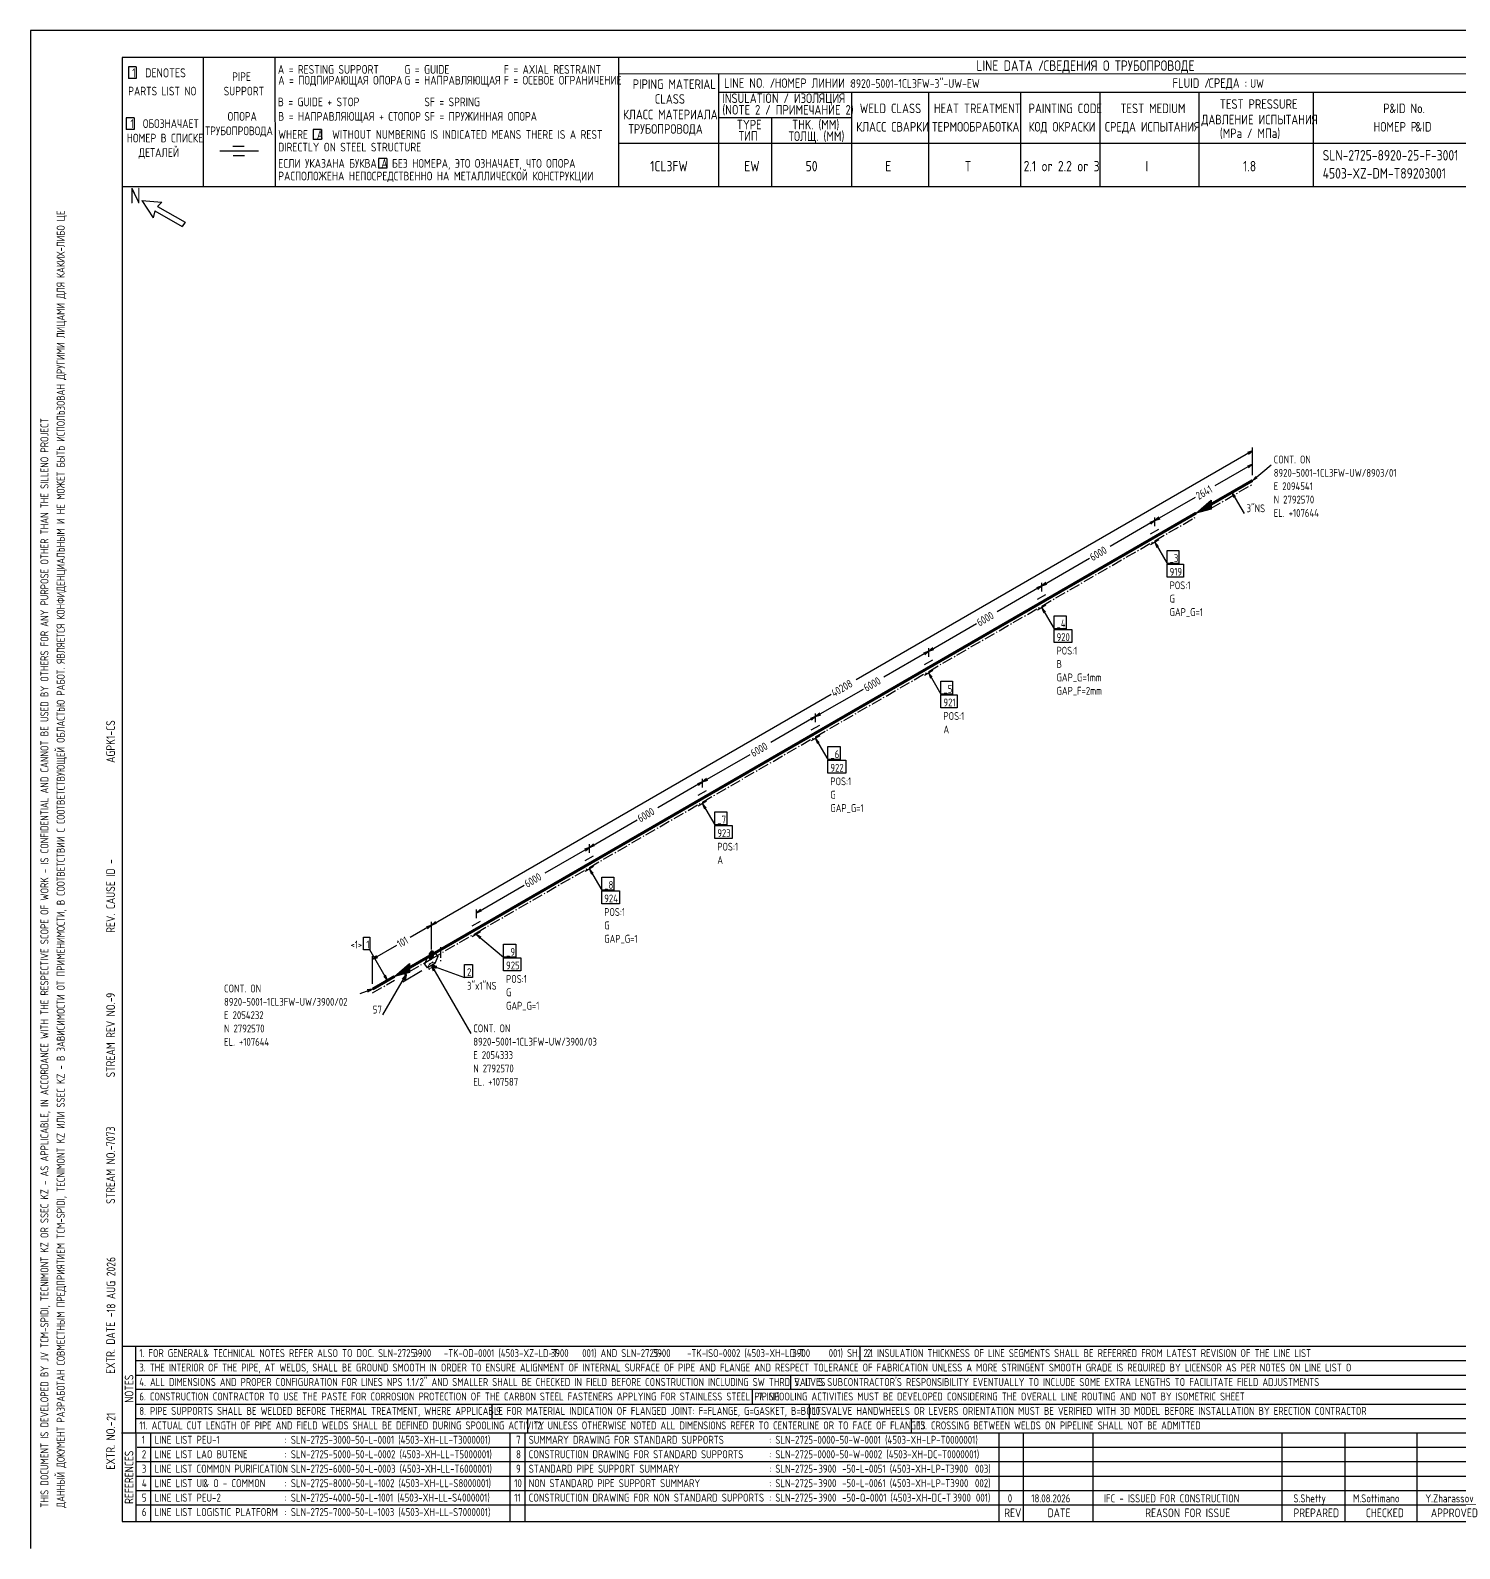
# Model space of a CAD drawing. Extents: x -1005 to 594, y -998 to 420.
# Drawn here: x 0 to 395.3, y 0 to 420 of the extents above; entities that cross this region are included whole.
import ezdxf

# ---------------------------------------------------------------- set-up
doc = ezdxf.new("R2010")
doc.units = 0
doc.linetypes.add('GT100', pattern=[0.8, 0.533333, -0.266667])
doc.linetypes.add('GT111', pattern=[4.5, 3, -0.6, 0.3, -0.6])
doc.styles.add('TTFN17', font='GOST type A')

msp = doc.modelspace()

# ---------------------------------------------------------------- linework, layer by layer
at = {"layer": 'GT_1', "flags": 128}
for points in [[(0, 420), (0, 0)], [(594, 420), (0, 420)], [(589.1, 412.5), (25.4, 412.5)], [(25.4, 412.5), (25.4, 7.5)], [(47.8, 412.5), (47.8, 376.7)], [(67.6, 412.5), (67.7, 376.7)], [(162.7, 412.5), (162.7, 376.7)], [(29.3, 409.9), (27.1, 409.9)], [(27.1, 409.9), (27.1, 406.7)], [(29.3, 409.9), (29.3, 406.7)], [(589.1, 408), (162.7, 407.9)], [(190.3, 407.8), (190.3, 376.7)], [(29.3, 406.7), (27.1, 406.7)], [(190.3, 402.9), (402.7, 402.9)], [(227.1, 402.9), (227.1, 376.7)], [(248.4, 402.9), (248.4, 376.8)], [(273.9, 402.9), (273.9, 376.7)], [(295.8, 402.9), (295.8, 376.7)], [(323.2, 402.9), (323.2, 376.7)], [(354.8, 402.9), (354.8, 376.8)], [(28.7, 395.8), (26.5, 395.8)], [(26.5, 395.8), (26.5, 392.6)], [(28.7, 395.8), (28.7, 392.6)], [(227.1, 395.8), (190.3, 395.8)], [(205, 395.8), (205, 376.7)], [(28.7, 392.6), (26.5, 392.6)], [(80.5, 392.6), (78.2, 392.6)], [(78.2, 392.6), (78.2, 389.8)], [(80.5, 392.6), (80.5, 389.8)], [(63.1, 386.6), (52.4, 386.6)], [(59.1, 387.9), (56, 387.9)], [(80.5, 389.8), (78.2, 389.8)], [(230.2, 388.7), (162.7, 388.7)], [(402.7, 388.7), (226.9, 388.7)], [(59.2, 385.3), (56.1, 385.3)], [(98.6, 384.6), (96.3, 384.6)], [(96.3, 384.6), (96.3, 381.9)], [(98.6, 384.6), (98.6, 381.9)], [(98.6, 381.9), (96.3, 381.9)], [(402.7, 376.7), (25.4, 376.7)], [(30.8, 372.9), (34, 368.1)], [(30.8, 372.9), (36.4, 372.5)], [(34.4, 370.1), (34, 368.1)], [(34.4, 370.1), (42, 365.7)], [(36.4, 372.5), (35.2, 371.3)], [(35.2, 371.3), (42.8, 366.9)], [(42.8, 366.9), (42, 365.7)], [(338.025, 303.725), (228.375, 240.35)], [(336.9, 302.75), (338.025, 303.725), (336.6, 303.2)], [(338.025, 296.975), (338.025, 304.625)], [(338.025, 299.975), (327.6, 293.975)], [(336.9, 299), (338.025, 299.975), (336.6, 299.45)], [(338.025, 296.975), (338.025, 300.875)], [(338.025, 295.475), (343.2, 299.825)], [(339, 296.6), (338.025, 295.475), (339.3, 296.225)], [(311.025, 284.375), (322.275, 290.9)], [(326.55, 288.875), (326.55, 287.525), (322.425, 286.475), (326.55, 290.075), (326.55, 287.675), (322.8, 286.7), (326.55, 290), (326.55, 287.9), (323.25, 286.925), (326.55, 289.775), (326.55, 288.05), (323.625, 287.225), (326.55, 289.625), (326.55, 288.2), (324, 287.375), (326.55, 289.475), (326.55, 288.35), (324.45, 287.675), (326.55, 289.325), (326.55, 288.575), (324.75, 287.825), (326.55, 289.1), (326.55, 288.725), (325.2, 288.125), (326.55, 288.95), (326.55, 288.875), (322.425, 286.475)], [(333.3, 291.05), (332.325, 292.175), (332.85, 290.75)], [(332.325, 292.175), (335.7, 286.325)], [(311.025, 284.375), (298.65, 277.25)], [(309.9, 283.4), (311.025, 284.375), (309.6, 283.85)], [(309.825, 280.7), (312.15, 282.05)], [(312.15, 285.35), (311.025, 284.375), (312.45, 284.9)], [(311.025, 282.875), (311.025, 285.275)], [(311.025, 282.875), (311.025, 285.275)], [(312.15, 279.05), (309.825, 277.7)], [(312, 277.25), (311.025, 278.375), (311.55, 276.95)], [(311.025, 278.375), (314.4, 272.525)], [(279.75, 266.3), (292.95, 273.95)], [(314.4, 276.125), (317.625, 276.125), (317.625, 272.525), (314.4, 272.525), (314.4, 276.125)], [(314.4, 272.375), (318.9, 272.375), (318.9, 268.775), (314.4, 268.775), (314.4, 272.375)], [(279.75, 266.3), (267.375, 259.175)], [(278.625, 265.325), (279.75, 266.3), (278.325, 265.775)], [(280.875, 267.275), (279.75, 266.3), (281.175, 266.825)], [(279.75, 264.8), (279.75, 267.2)], [(279.75, 264.8), (279.75, 267.2)], [(278.55, 262.625), (280.875, 263.975)], [(280.875, 260.975), (278.55, 259.625)], [(280.725, 259.175), (279.75, 260.3), (280.275, 258.875)], [(279.75, 260.3), (283.125, 254.45)], [(283.125, 258.05), (286.5, 258.05), (286.5, 254.45), (283.125, 254.45), (283.125, 258.05)], [(248.475, 248.225), (261.675, 255.875)], [(283.125, 254.3), (288.075, 254.3), (288.075, 250.7), (283.125, 250.7), (283.125, 254.3)], [(248.475, 248.225), (236.1, 241.1)], [(247.35, 247.25), (248.475, 248.225), (247.05, 247.7)], [(249.6, 249.2), (248.475, 248.225), (249.9, 248.75)], [(248.475, 246.725), (248.475, 249.125)], [(248.475, 246.725), (248.475, 249.125)], [(247.275, 244.55), (249.6, 245.9)], [(249.6, 242.9), (247.275, 241.55)], [(249.45, 241.1), (248.475, 242.225), (249, 240.8)], [(248.475, 242.225), (251.85, 236.375)], [(251.85, 239.975), (255.075, 239.975), (255.075, 236.375), (251.85, 236.375), (251.85, 239.975)], [(110.925, 172.475), (221.475, 236.375)], [(217.2, 230.15), (230.4, 237.8)], [(251.85, 236.225), (256.35, 236.225), (256.35, 232.625), (251.85, 232.625), (251.85, 236.225)], [(218.325, 231.125), (217.2, 230.15), (218.625, 230.675)], [(217.2, 228.65), (217.2, 231.05)], [(217.2, 228.65), (217.2, 231.05)], [(217.2, 230.15), (204.825, 223.025)], [(216.075, 229.175), (217.2, 230.15), (215.775, 229.625)], [(216, 226.475), (218.325, 227.825)], [(218.325, 224.825), (216, 223.475)], [(218.175, 223.025), (217.2, 224.15), (217.725, 222.725)], [(217.2, 224.15), (220.575, 218.3)], [(185.925, 212.075), (199.125, 219.725)], [(220.575, 221.9), (223.95, 221.9), (223.95, 218.3), (220.575, 218.3), (220.575, 221.9)], [(220.575, 218.15), (225.525, 218.15), (225.525, 214.55), (220.575, 214.55), (220.575, 218.15)], [(185.925, 212.075), (173.55, 204.95)], [(184.8, 211.1), (185.925, 212.075), (184.5, 211.55)], [(187.05, 213.05), (185.925, 212.075), (187.35, 212.6)], [(185.925, 210.575), (185.925, 212.975)], [(185.925, 210.575), (185.925, 212.975)], [(184.725, 208.4), (187.05, 209.75)], [(187.05, 206.75), (184.725, 205.4)], [(186.9, 204.95), (185.925, 206.075), (186.45, 204.65)], [(185.925, 206.075), (189.3, 200.225)], [(154.65, 194), (167.85, 201.65)], [(189.3, 203.825), (192.675, 203.825), (192.675, 200.225), (189.3, 200.225), (189.3, 203.825)], [(189.3, 200.075), (194.1, 200.075), (194.1, 196.475), (189.3, 196.475), (189.3, 200.075)], [(154.65, 194), (142.275, 186.875)], [(153.525, 193.025), (154.65, 194), (153.225, 193.475)], [(155.775, 194.975), (154.65, 194), (156.075, 194.525)], [(154.65, 192.5), (154.65, 194.9)], [(154.65, 192.5), (154.65, 194.9)], [(153.45, 190.325), (155.775, 191.675)], [(155.775, 188.675), (153.45, 187.325)], [(155.625, 186.875), (154.65, 188), (155.175, 186.575)], [(154.65, 188), (158.025, 182.15)], [(158.025, 185.75), (161.4, 185.75), (161.4, 182.15), (158.025, 182.15), (158.025, 185.75)], [(123.375, 175.925), (136.575, 183.575)], [(158.025, 182), (162.975, 182), (162.975, 178.4), (158.025, 178.4), (158.025, 182)], [(124.5, 176.9), (123.375, 175.925), (124.8, 176.45)], [(123.375, 174.425), (123.375, 176.825)], [(110.925, 172.475), (105.075, 169.025)], [(109.8, 171.5), (110.925, 172.475), (109.5, 171.95)], [(112.05, 173.45), (110.925, 172.475), (112.35, 173)], [(110.925, 167.225), (110.925, 173.375)], [(110.925, 165.725), (110.925, 173.375)], [(122.175, 172.25), (124.5, 173.6)], [(92.175, 169.175), (93.9, 169.175), (93.9, 165.65), (92.175, 165.65), (92.175, 169.175)], [(124.5, 170.6), (122.175, 169.25)], [(124.65, 169.175), (123.375, 169.925), (124.35, 168.8)], [(123.375, 169.925), (130.875, 163.625)], [(98.775, 157.175), (93.9, 165.65)], [(94.65, 163.025), (101.4, 166.925)], [(95.775, 164), (94.65, 163.025), (96.075, 163.55)], [(94.65, 156.275), (94.65, 163.925)], [(110.925, 164.225), (111.9, 164.825), (112.725, 163.775), (111.9, 161.9), (109.8, 160.625), (109.125, 161.675), (109.8, 163.625), (110.925, 164.225)], [(110.325, 163.25), (110.925, 163.1), (111.525, 163.925), (111.525, 165.2), (110.925, 165.35), (110.325, 164.525), (110.325, 163.25)], [(110.325, 164.4), (111.525, 164.4)], [(110.325, 164.2), (111.525, 164.2)], [(110.325, 164), (111.525, 164)], [(110.325, 163.8), (111.434, 163.8)], [(110.38, 164.6), (111.525, 164.6)], [(110.525, 164.8), (111.525, 164.8)], [(110.67, 165), (111.525, 165)], [(110.816, 165.2), (111.525, 165.2)], [(130.875, 167.225), (134.25, 167.225), (134.25, 163.625), (130.875, 163.625), (130.875, 167.225)], [(104.85, 160.7), (104.85, 159.35), (100.725, 158.3), (104.85, 161.9), (104.85, 159.5), (101.1, 158.525), (104.85, 161.825), (104.85, 159.725), (101.55, 158.75), (104.85, 161.6), (104.85, 159.875), (101.925, 159.05), (104.85, 161.45), (104.85, 160.025), (102.3, 159.2), (104.85, 161.3), (104.85, 160.175), (102.75, 159.5), (104.85, 161.15), (104.85, 160.4), (103.05, 159.65), (104.85, 160.925), (104.85, 160.55), (103.5, 159.95), (104.85, 160.775), (104.85, 160.7), (100.725, 158.3)], [(108.3, 162.725), (102.975, 159.65)], [(108.3, 159.8), (102.975, 156.725)], [(104.025, 158.6), (103.8, 160.1), (103.575, 158.6)], [(103.8, 160.1), (103.8, 158.675)], [(110.325, 163.6), (111.289, 163.6)], [(110.325, 163.4), (111.143, 163.4)], [(112.425, 161.075), (110.925, 161.3), (112.2, 160.55)], [(110.925, 161.3), (120.075, 158)], [(111.9, 160.175), (110.925, 161.3), (111.45, 159.875)], [(110.925, 161.3), (121.8, 142.475)], [(120.075, 161.6), (122.25, 161.6), (122.25, 158), (120.075, 158), (120.075, 161.6)], [(130.875, 163.475), (135.675, 163.475), (135.675, 159.875), (130.875, 159.875), (130.875, 163.475)], [(103.8, 158.675), (97.425, 147.65)], [(97.8, 158.3), (98.775, 157.175), (98.25, 158.6)], [(103.275, 157.25), (103.8, 158.675), (102.825, 157.55)], [(103.575, 158.675), (103.8, 157.175), (104.025, 158.675)], [(103.8, 157.175), (103.8, 158.675)], [(94.65, 154.775), (91.125, 153.5)], [(93.375, 154.025), (94.65, 154.775), (93.15, 154.55)], [(25.3, 56), (402.7, 56)], [(29.1, 56), (29.2, 7.5)], [(229.4, 56), (229.4, 52)], [(29.1, 52), (402.7, 52)], [(29.1, 48), (402.7, 48)], [(210.2, 48), (210.2, 44)], [(402.7, 44), (29.1, 44)], [(199.6, 44), (199.6, 40)], [(29.2, 40), (402.7, 40)], [(127.6, 40), (127.6, 36)], [(215.4, 40), (215.4, 36)], [(29.1, 36), (402.7, 36)], [(137.5, 36), (137.5, 32)], [(243.6, 36), (243.6, 32)], [(25.2, 32), (402.7, 32)], [(33.2, 32), (33.2, 7.6)], [(132.6, 32), (132.6, 7.6)], [(136.8, 32), (136.8, 7.6)], [(267.9, 32), (267.9, 7.5)], [(274.6, 32), (274.6, 7.5)], [(293.9, 32), (293.9, 7.5)], [(346.1, 32), (346.1, 7.5)], [(363.6, 32), (363.6, 7.5)], [(383.5, 32), (383.5, 7.5)], [(402.7, 28), (29.5, 28)], [(402.7, 24), (29.1, 24)], [(402.7, 20), (29.1, 20)], [(402.7, 16), (29.1, 16)], [(402.7, 12), (29.2, 12)], [(25.4, 7.5), (589.1, 7.5)], [(0, 0), (0, 0)]]:
    msp.add_lwpolyline(points, dxfattribs=at)
at = {"layer": 'GT_1', "const_width": 0.8, "flags": 128}
for points in [[(338.025, 295.475), (326.55, 288.875)], [(322.425, 286.475), (311.025, 279.875)], [(311.025, 279.875), (279.75, 261.8)], [(279.75, 261.8), (248.475, 243.725)], [(248.475, 243.725), (217.2, 225.65)], [(217.2, 225.65), (185.925, 207.575)], [(185.925, 207.575), (154.65, 189.5)], [(154.65, 189.5), (123.375, 171.425)], [(123.375, 171.425), (110.925, 164.225)], [(110.925, 164.225), (104.85, 160.7)], [(100.725, 158.3), (94.65, 154.775)]]:
    msp.add_lwpolyline(points, dxfattribs=at)
at = {"layer": 'GT_1', "linetype": 'GT111', "flags": 128}
for points in [[(326.55, 287.825), (338.025, 294.425)], [(311.025, 278.825), (322.425, 285.425)], [(279.75, 260.75), (311.025, 278.825)], [(248.475, 242.675), (279.75, 260.75)], [(217.2, 224.6), (248.475, 242.675)], [(185.925, 206.525), (217.2, 224.6)], [(154.65, 188.45), (185.925, 206.525)], [(123.375, 170.375), (154.65, 188.45)], [(110.925, 163.175), (123.375, 170.375)], [(113.4, 166.4), (113.4, 161.975)], [(104.85, 159.65), (110.925, 163.175)], [(94.65, 153.725), (100.725, 157.25)]]:
    msp.add_lwpolyline(points, dxfattribs=at)
at = {"layer": 'GT_1', "linetype": 'GT100', "flags": 128}
msp.add_lwpolyline([(111.525, 161), (111.9, 161.825), (111.525, 162.275), (110.325, 161.6), (109.95, 160.775), (110.325, 160.325), (111.525, 161)], dxfattribs=at)

# ---------------------------------------------------------------- texts
at = {"layer": 'GT_1', "style": 'TTFN17'}
for s, height, p in [('LINE DATA /', 2.8875, (261.633, 408.8)), ('СВЕДЕНИЯ О ТРУБОПРОВОДЕ', 2.8875, (280.233, 408.8)), (' 1  DENOTES', 2.5025, (26.875, 407)), (' PIPE', 2.4062, (54.561, 406)), ('A = RESTING SUPPORT', 2.40625, (68.461, 408)), ('A = ПОДПИРАЮЩАЯ ОПОРА', 2.40625, (68.561, 405)), ('G = GUIDE', 2.4062, (103.461, 408)), ('G = НАПРАВЛЯЮЩАЯ', 2.40625, (103.461, 405)), ('F = AXIAL RESTRAINT', 2.40625, (130.961, 408)), ('F = ОСЕВОЕ ОГРАНИЧЕНИЕ', 2.40625, (130.961, 405)), ('PARTS LIST NO', 2.40625, (27.061, 402)), ('SUPPORT', 2.4062, (53.461, 402)), ('PIPING MATERIAL', 2.64687, (166.597, 403.8)), ('LINE NO. /', 2.6469, (191.897, 404.1)), ('НОМЕР ЛИНИИ :', 2.59875, (205.89, 404.1)), ('8920-5001-1CL3FW-3"-UW-EW', 2.40625, (226.861, 404.1)), ('FLUID /', 2.6469, (315.897, 404.1)), ('СРЕДА :', 2.6469, (325.897, 404.1)), ('UW', 2.4062, (337.361, 404.1)), ('B = GUIDE + STOP', 2.40625, (68.461, 399)), ('SF = SPRING', 2.40625, (108.961, 399)), ('CLASS', 2.6469, (172.697, 399.7)), ('(NOTE 2 / ПРИМЕЧАНИЕ 2)', 2.64687, (191.397, 396.7)), ('INSULATION / ИЗОЛЯЦИЯ', 2.64687, (191.397, 399.9)), ('WELD CLASS', 2.6469, (229.397, 397.1)), ('HEAT TREATMENT', 2.64687, (249.897, 397.1)), ('PAINTING CODE', 2.64687, (276.097, 397.1)), ('TEST MEDIUM', 2.64687, (301.497, 397.1)), ('TEST PRESSURE', 2.64687, (328.997, 398.3)), ('P', 2.647, (374.197, 397.1)), ('&ID No.', 2.6469, (375.908, 397.1)), (' 1  ОБОЗНАЧАЕТ', 2.40625, (26.461, 393)), ('ОПОРА', 2.4062, (54.561, 395)), ('B = НАПРАВЛЯЮЩАЯ + СТОПОР', 2.40625, (68.561, 395)), ('SF = ПРУЖИННАЯ ОПОРА', 2.40625, (108.961, 395)), ('КЛАСС МАТЕРИАЛА', 2.64687, (163.897, 395.4)), ('TYPE', 2.6469, (195.397, 392.6)), ('THK. (MM)', 2.6469, (210.697, 392.6)), ('ДАВЛЕНИЕ ИСПЫТАНИЯ', 2.64687, (323.897, 394)), ('НОМЕР В СПИСКЕ', 2.40625, (26.661, 389)), ('ТРУБОПРОВОДА', 2.40625, (48.361, 391)), ('WHERE  A  WITHOUT NUMBERING IS INDICATED MEANS THERE IS A REST', 2.40625, (68.561, 390)), ('ТРУБОПРОВОДА', 2.64687, (165.397, 391.4)), ('ТИП', 2.6469, (195.897, 389.5)), ('ТОЛЩ. (ММ)', 2.6469, (209.697, 389.4)), ('КЛАСС СВАРКИ', 2.64687, (228.397, 392)), ('ТЕРМООБРАБОТКА', 2.64687, (249.397, 392)), ('КОД ОКРАСКИ', 2.64687, (276.097, 392)), ('СРЕДА ИСПЫТАНИЯ', 2.64687, (297.197, 392)), ('(MPa / МПа)', 2.64687, (328.997, 390.2)), ('НОМЕР P', 2.6469, (371.497, 392)), ('&ID', 2.6469, (383.097, 392)), ('ДЕТАЛЕЙ', 2.4062, (29.961, 385)), ('DIRECTLY ON STEEL STRUCTURE', 2.40625, (68.561, 386.5)), ('SLN-2725-8920-25-F-3001', 2.8875, (357.433, 384)), ('ЕСЛИ УКАЗАНА БУКВА A БЕЗ НОМЕРА, ЭТО ОЗНАЧАЕТ, ЧТО ОПОРА', 2.40625, (68.561, 382)), ('1CL3FW', 2.8875, (171.433, 381)), ('EW', 2.8875, (197.433, 381)), ('50', 2.8875, (214.433, 381)), ('E', 2.888, (236.433, 381)), ('T', 2.888, (258.433, 381)), ('2.1 or 2.2 or 3', 2.8875, (274.733, 381)), ('I', 2.888, (308.433, 381)), ('1.8', 2.8875, (335.433, 381)), ('РАСПОЛОЖЕНА НЕПОСРЕДСТВЕННО НА МЕТАЛЛИЧЕСКОЙ КОНСТРУКЦИИ', 2.40625, (68.561, 378.5)), ('4503-XZ-DM-T89203001', 2.8875, (357.433, 379)), ('N', 4.331, (27.55, 372.1)), ('CONT. ON', 2.1656, (343.9, 300.2)), ('8920-5001-1CL3FW-UW/8903/01', 2.16562, (343.9, 296.503)), ('E 2094541', 2.1656, (343.9, 292.805)), ('N 2792570', 2.1656, (343.9, 289.108)), ('3"NS', 2.1656, (336.4, 286.7)), ('EL. +107644', 2.16562, (343.9, 285.41)), ('_3', 2.1656, (315.1, 272.9)), ('919', 2.1656, (315.1, 269.15)), ('POS:1', 2.1656, (315.1, 265.4)), ('G', 2.166, (315.1, 261.703)), ('_4', 2.1656, (283.825, 254.825)), ('GAP_G=1', 2.1656, (315.1, 258.005)), ('920', 2.1656, (283.825, 251.075)), ('POS:1', 2.1656, (283.825, 247.325)), ('B', 2.166, (283.825, 243.628)), ('GAP_G=1mm', 2.1656, (283.825, 239.93)), ('_5', 2.1656, (252.55, 236.75)), ('GAP_F=2mm', 2.1656, (283.825, 236.233)), ('921', 2.1656, (252.55, 233)), ('POS:1', 2.1656, (252.55, 229.25)), ('A', 2.166, (252.55, 225.553)), ('_6', 2.1656, (221.275, 218.675)), ('922', 2.1656, (221.275, 214.925)), ('POS:1', 2.1656, (221.275, 211.175)), ('G', 2.166, (221.275, 207.478)), ('GAP_G=1', 2.1656, (221.275, 203.78)), ('_7', 2.1656, (190, 200.6)), ('923', 2.1656, (190, 196.85)), ('POS:1', 2.1656, (190, 193.1)), ('A', 2.166, (190, 189.403)), ('_8', 2.1656, (158.725, 182.525)), ('924', 2.1656, (158.725, 178.775)), ('POS:1', 2.1656, (158.725, 175.025)), ('G', 2.166, (158.725, 171.328)), ('<1>', 2.1656, (88.558, 166.025)), ('1', 2.166, (92.916, 166.025)), ('GAP_G=1', 2.1656, (158.725, 167.63)), ('_9', 2.1656, (131.575, 164)), ('2', 2.166, (120.775, 158.375)), ('925', 2.1656, (131.575, 160.25)), ('CONT. ON', 2.1656, (53.574, 153.875)), ('3"x1"NS', 2.1656, (120.775, 154.625)), ('POS:1', 2.1656, (131.575, 156.5)), ('8920-5001-1CL3FW-UW/3900/02', 2.16562, (53.574, 150.178)), ('G', 2.166, (131.575, 152.803)), ('GAP_G=1', 2.1656, (131.575, 149.105)), ('E 2054232', 2.1656, (53.574, 146.48)), ('57', 2.1656, (94.729, 148.025)), ('N 2792570', 2.1656, (53.574, 142.783)), ('CONT. ON', 2.1656, (122.5, 142.85)), ('EL. +107644', 2.16562, (53.574, 139.085)), ('8920-5001-1CL3FW-UW/3900/03', 2.16562, (122.5, 139.153)), ('E 2054333', 2.1656, (122.5, 135.455)), ('N 2792570', 2.1656, (122.5, 131.758)), ('EL. +107587', 2.16562, (122.5, 128.06)), ('1. FOR GENERAL', 2.18487, (30.128, 53)), ('& TECHNICAL NOTES REFER ALSO TO DOC. SLN-2725-      -TK-OD-0001 (4503-XZ-LD-T      001) AND SLN-2725-      -TK-ISO-0002 (4503-XH-LD-T      001) SH. 2.1', 2.18487, (47.868, 53)), ('3900', 2.1849, (105.928, 53)), ('3900', 2.1849, (143.928, 53)), ('3900', 2.1849, (172.128, 53)), ('3900', 2.1849, (210.728, 53)), ('2. INSULATION THICKNESS OF LINE SEGMENTS SHALL BE REFERRED FROM LATEST REVISION OF THE LINE LIST', 2.18487, (231.328, 53)), ('3. THE INTERIOR OF THE PIPE, AT WELDS, SHALL BE GROUND SMOOTH IN ORDER TO ENSURE ALIGNMENT OF INTERNAL SURFACE OF PIPE AND FLANGE AND RESPECT TOLERANCE OF FABRICATION UNLESS A MORE STRINGENT SMOOTH GRADE IS REQUIRED BY LICENSOR AS PER NOTES ON LINE LIST O', 2.18487, (30.128, 49)), ('4. ALL DIMENSIONS AND PROPER CONFIGURATION FOR LINES NPS 1.1/2" AND SMALLER SHALL BE CHECKED IN FIELD BEFORE CONSTRUCTION INCLUDING SW THRD VALVES', 2.18487, (30.128, 45)), ("5. IT IS SUBCONTRACTOR'S RESPONSIBILITY EVENTUALLY TO INCLUDE SOME EXTRA LENGTHS TO FACILITATE FIELD ADJUSTMENTS", 2.18487, (211.328, 45)), ('6. CONSTRUCTION CONTRACTOR TO USE THE PASTE FOR CORROSION PROTECTION OF THE CARBON STEEL FASTENERS APPLYING FOR STAINLESS STEEL PIPING', 2.18487, (30.128, 41)), ('7. SPOOLING ACTIVITIES MUST BE DEVELOPED CONSIDERING THE OVERALL LINE ROUTING AND NOT BY ISOMETRIC SHEET', 2.18487, (201.328, 41)), ('8. PIPE SUPPORTS SHALL BE WELDED BEFORE THERMAL TREATMENT, WHERE APPLICABLE', 2.18487, (30.128, 37)), ('9. FOR MATERIAL INDICATION OF FLANGED JOINT: F=FLANGE, G=GASKET, B=BOLTS', 2.18487, (128.828, 37)), ('10. VALVE HANDWHEELS OR LEVERS ORIENTATION MUST BE VERIFIED WITH 3D MODEL BEFORE INSTALLATION BY ERECTION CONTRACTOR', 2.18487, (216.328, 37)), ('11. ACTUAL CUT LENGTH OF PIPE AND FIELD WELDS SHALL BE DEFINED DURING SPOOLING ACTIVITY', 2.18487, (30.128, 33)), ('12. UNLESS OTHERWISE NOTED ALL DIMENSIONS REFER TO CENTERLINE OR TO FACE OF FLANGES', 2.18487, (139.328, 33)), ('13. CROSSING BETWEEN WELDS ON PIPELINE SHALL NOT BE ADMITTED', 2.18487, (245.328, 33)), ('1', 2.214, (30.832, 29)), ('LINE LIST PEU-1', 2.21375, (34.332, 29)), (': SLN-2725-3000-50-L-0001 (4503-XH-LL-T3000001)', 2.21375, (70.332, 29)), ('7', 2.214, (134.332, 29)), ('SUMMARY DRAWING FOR STANDARD SUPPORTS', 2.21375, (137.832, 29)), (': SLN-2725-0000-50-W-0001 (4503-XH-LP-T0000001)', 2.21375, (204.332, 29)), ('2', 2.214, (30.832, 25)), ('LINE LIST LAO BUTENE', 2.21375, (34.332, 25)), (': SLN-2725-5000-50-L-0002 (4503-XH-LL-T5000001)', 2.21375, (70.332, 25)), ('8', 2.214, (134.332, 25)), ('CONSTRUCTION DRAWING FOR STANDARD SUPPORTS', 2.21375, (137.832, 25)), (': SLN-2725-0000-50-W-0002 (4503-XH-DC-T0000001)', 2.21375, (204.332, 25)), ('3', 2.214, (30.832, 21)), ('LINE LIST COMMON PURIFICATION', 2.21375, (34.332, 21)), (': SLN-2725-6000-50-L-0003 (4503-XH-LL-T6000001)', 2.21375, (70.332, 21)), ('9', 2.214, (134.332, 21)), ('STANDARD PIPE SUPPORT SUMMARY', 2.21375, (137.832, 21)), (': SLN-2725-      -50-L-0051 (4503-XH-LP-T      003)', 2.21375, (204.332, 21)), ('3900', 2.2138, (217.932, 21)), ('3900', 2.2138, (254.332, 21)), ('4', 2.214, (30.832, 17)), ('LINE LIST UI', 2.21375, (34.332, 17)), ('& O - COMMON', 2.21375, (47.849, 17)), (': SLN-2725-8000-50-L-1002 (4503-XH-LL-S8000001)', 2.21375, (70.332, 17)), ('10', 2.2138, (133.832, 17)), ('NON STANDARD PIPE SUPPORT SUMMARY', 2.21375, (137.832, 17)), (': SLN-2725-      -50-L-0061 (4503-XH-LP-T      002)', 2.21375, (204.332, 17)), ('3900', 2.2138, (217.932, 17)), ('3900', 2.2138, (254.432, 17)), ('5', 2.214, (30.832, 13)), ('LINE LIST PEU-2', 2.21375, (34.332, 13)), (': SLN-2725-4000-50-L-1001 (4503-XH-LL-S4000001)', 2.21375, (70.332, 13)), ('11', 2.2138, (133.832, 13)), ('CONSTRUCTION DRAWING FOR NON STANDARD SUPPORTS', 2.21375, (137.832, 13)), (': SLN-2725-      -50-Q-0001 (4503-XH-DC-T      001)', 2.21375, (204.332, 13)), ('3900', 2.2138, (217.932, 13)), ('3900', 2.2138, (255.132, 13)), ('0', 2.214, (270.332, 12.8)), ('18.08.2026', 2.2138, (276.832, 12.8)), ('IFC - ISSUED FOR CONSTRUCTION', 2.21375, (296.932, 12.8)), ('S.Shetty', 2.2138, (349.332, 12.8)), ('M.Sottimano', 2.21375, (365.832, 12.8)), ('Y.Zharassov', 2.21375, (385.832, 12.8)), ('6', 2.214, (30.832, 9)), ('LINE LIST LOGISTIC PLATFORM', 2.21375, (34.332, 9)), (': SLN-2725-7000-50-L-1003 (4503-XH-LL-S7000001)', 2.21375, (70.332, 9)), ('REV', 2.4062, (269.361, 8.7)), ('DATE', 2.4062, (281.361, 8.7)), ('REASON FOR ISSUE', 2.40625, (308.361, 8.7)), ('PREPARED', 2.4062, (349.361, 8.7)), ('CHECKED', 2.4062, (369.361, 8.7)), ('APPROVED', 2.4062, (387.361, 8.7))]:
    msp.add_text(s, height=height, dxfattribs=at).set_placement(p)
for s, height, rotation, p in [('ДАННЫЙ ДОКУМЕНТ РАЗРАБОТАН СОВМЕСТНЫМ ПРЕДПРИЯТИЕМ TCM-SPIDI, TECNIMONT KZ ИЛИ SSEC KZ - В ЗАВИСИМОСТИ ОТ ПРИМЕНИМОСТИ, В СООТВЕТСТВИИ С СООТВЕТСТВУЮЩЕЙ ОБЛАСТЬЮ РАБОТ. ЯВЛЯЕТСЯ КОНФИДЕНЦИАЛЬНЫМ И НЕ МОЖЕТ БЫТЬ ИСПОЛЬЗОВАН ДРУГИМИ ЛИЦАМИ ДЛЯ КАКИХ-ЛИБО ЦЕ', 2.21375, 90, (9.5, 11.332)), ('THIS DOCUMENT IS DEVELOPED BY JV TCM-SPIDI, TECNIMONT KZ OR SSEC KZ - AS APPLICABLE, IN ACCORDANCE WITH THE RESPECTIVE SCOPE OF WORK - IS CONFIDENTIAL AND CANNOT BE USED BY OTHERS FOR ANY PURPOSE OTHER THAN THE SILLENO PROJECT', 2.21375, 90, (5, 11.332)), ('2641', 2.1656, 30, (323.146, 290.08)), ('6000', 2.1656, 30, (293.806, 273.126)), ('6000', 2.1656, 30, (262.531, 255.051)), ('40208', 2.1656, 30, (222.287, 235.538)), ('6000', 2.1656, 30, (231.256, 236.976)), ('AGPK1-CS', 2.4062, 90, (23.4, 217.361)), ('6000', 2.1656, 30, (199.981, 218.901)), ('6000', 2.1656, 30, (168.706, 200.826)), ('REV. CAUSE ID -', 2.40625, 90, (23.4, 170.361)), ('6000', 2.1656, 30, (137.431, 182.751)), ('101', 2.1656, 30, (102.216, 166.121)), ('STREAM REV NO.-', 2.40625, 90, (23.4, 130.361)), ('9', 2.406, 90, (23.4, 152.361)), ('7073', 2.4062, 90, (23.4, 111.361)), ('STREAM NO.-', 2.40625, 90, (23.4, 95.361)), ('18 AUG 2026', 2.40625, 90, (23.5, 65.361)), ('EXTR. DATE -', 2.40625, 90, (23.4, 48.361)), ('NOTES', 2.4062, 90, (28.5, 40.361)), ('EXTR. NO.-', 2.4062, 90, (23.4, 21.861)), ('21', 2.4062, 90, (23.5, 35.361)), ('REFERENCES', 2.4062, 90, (28.5, 12.361))]:
    msp.add_text(s, height=height, rotation=rotation, dxfattribs=at).set_placement(p)

doc.saveas('drawing.dxf')
